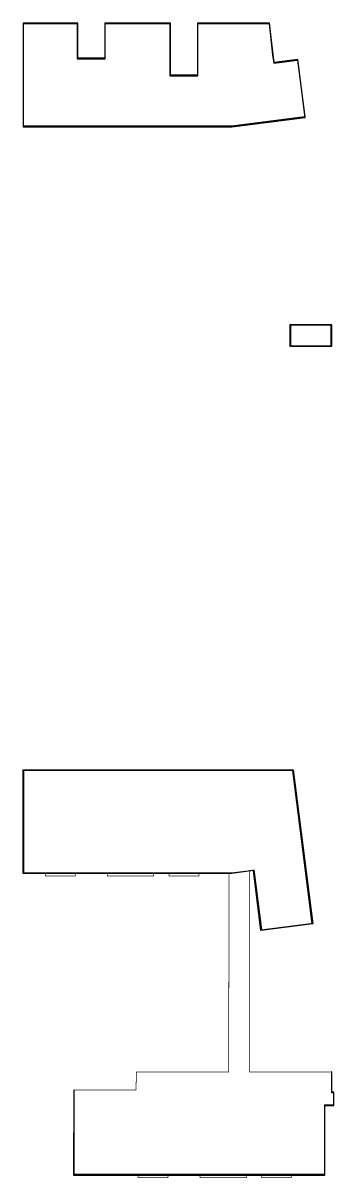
# Model space of a CAD drawing. Header units: millimetres. Extents: x -1048436 to -185795, y -983427 to 400387.
# Drawn here: x -949861 to -887963, y -209062 to 20582 of the extents above; entities that cross this region are included whole.
import ezdxf

# ---------------------------------------------------------------- set-up
doc = ezdxf.new("R2010")
doc.units = ezdxf.units.MM
doc.header["$LTSCALE"] = 500
doc.linetypes.add('DASH', pattern=[0.35, 0.25, -0.1])
doc.layers.add('建-非打-01', color=6, linetype='Continuous', plot=False)

msp = doc.modelspace()

# ---------------------------------------------------------------- linework, layer by layer
for points in [[(-915161.2, 20582.5), (-915161.4, 10206.5), (-920511.1, 10206.5), (-920510.9, 20582.5), (-933611.4, 20582.5), (-933611.4, 13582.5), (-938961.4, 13582.5), (-938961.4, 20582.5), (-949859.8, 20582.5), (-949859.8, -17.5), (-908304.8, -17.5), (-893674.5, 1827.8), (-895137.9, 13335.7), (-899875.6, 12733.2), (-900076.7, 14315), (-900760.8, 20582.5), (-915161.2, 20582.5)], [(-915061.2, 20482.5), (-900850.5, 20482.5), (-900176, 14303.2), (-899962.1, 12621.4), (-895224.5, 13223.9), (-893786.3, 1914.4), (-908311.1, 82.5), (-949759.8, 82.5), (-949759.8, 20482.5), (-939061.4, 20482.5), (-939061.4, 13482.5), (-933511.4, 13482.5), (-933511.4, 20482.5), (-920610.9, 20482.5), (-920611.1, 10106.5), (-915061.4, 10106.5), (-915061.2, 20482.5)], [(-904065.9, -147945.5), (-908310.3, -148518.3), (-949859.8, -148518.4), (-949861.4, -127918.3), (-896059.4, -127917.5), (-892166.9, -158526.2), (-902486, -159838.4), (-904000.5, -147936.6), (-903944.4, -147828.1), (-903911.8, -147823.8), (-902397.2, -159726.4), (-892278.7, -158439.6), (-896147.5, -128017.5), (-949761.4, -128018.3), (-949759.8, -148418.4), (-908317, -148418.3), (-903983.3, -147833.4), (-904065.9, -147945.5)]]:
    msp.add_lwpolyline(points)
for points in [[(-888384.5, -39394), (-896712.7, -39394), (-896712.7, -43694), (-888384.5, -43694)], [(-888484.5, -39494), (-896612.7, -39494), (-896612.7, -43594), (-888484.5, -43594)], [(-888452.7, -187994), (-888452.7, -192094), (-888062.7, -192094), (-888062.7, -194594.8), (-889862.7, -194594.8), (-889862.7, -208394.8), (-939712.7, -208394.8), (-939662.7, -191594), (-939762.7, -191594), (-939813, -208494.8), (-889762.7, -208494.8), (-889762.7, -194694.8), (-887962.7, -194694.8), (-887962.7, -191994), (-888352.7, -191994), (-888352.7, -187994)]]:
    msp.add_lwpolyline(points, close=True)
at = {"layer": '建-非打-01', "linetype": 'DASH', "ltscale": 3, "const_width": 134.3}
for points in [[(-900850.5, 20482.5), (-900176, 14303.2), (-899962.1, 12621.4), (-895224.5, 13223.9), (-893786.3, 1914.4), (-908311.1, 82.5), (-949759.8, 82.5), (-949759.8, 20482.5), (-939061.4, 20482.5), (-939061.4, 13482.5), (-933511.4, 13482.5), (-933511.4, 20482.5), (-920611.4, 20482.5), (-920611.4, 10106.5), (-915061.4, 10106.5), (-915061.1, 20482.5), (-900850.5, 20482.5)], [(-908861.4, -148418.3), (-908861.8, -149018.1), (-908861.8, -149018.1), (-908912.1, -187994.9), (-927312.7, -187994), (-927362.7, -191594), (-939712.7, -191594), (-939712.7, -208394.8), (-926962.7, -208394.8), (-926962.7, -208994), (-921012.7, -208994), (-921012.7, -208394.8), (-914662.7, -208394.8), (-914662.7, -208994), (-905412.7, -208994), (-905412.7, -208394.7), (-902363, -208394.7), (-902363, -208994.8), (-896413, -208994.5), (-896412.9, -208394.8), (-889862.7, -208394.8), (-889862.7, -194594.8), (-888062.7, -194594.8), (-888062.7, -192094), (-888452.7, -192094), (-888452.7, -187994), (-904760.9, -187994), (-904760.9, -147937.9), (-903911.9, -147823.2), (-902397.1, -159727.2), (-892282.9, -158433.3), (-896147.5, -128017.5), (-949761.4, -128018.3), (-949761.4, -148418.4), (-945411.1, -148418.4), (-945411.1, -149017.5), (-939461.1, -149017.5), (-939461.1, -148418.3), (-933112.7, -148418.4), (-933112.7, -149018.4), (-923862.7, -149018), (-923862.7, -148418.8), (-920812.2, -148418.7), (-920812.3, -149018.1), (-914862.2, -149018.1), (-914862.2, -148418.4), (-908861.4, -148418.3)]]:
    msp.add_lwpolyline(points, dxfattribs=at)
msp.add_lwpolyline([(-888484.5, -39494), (-896612.7, -39494), (-896612.7, -43594), (-888484.5, -43594)], close=True, dxfattribs=at)

doc.saveas('drawing.dxf')
